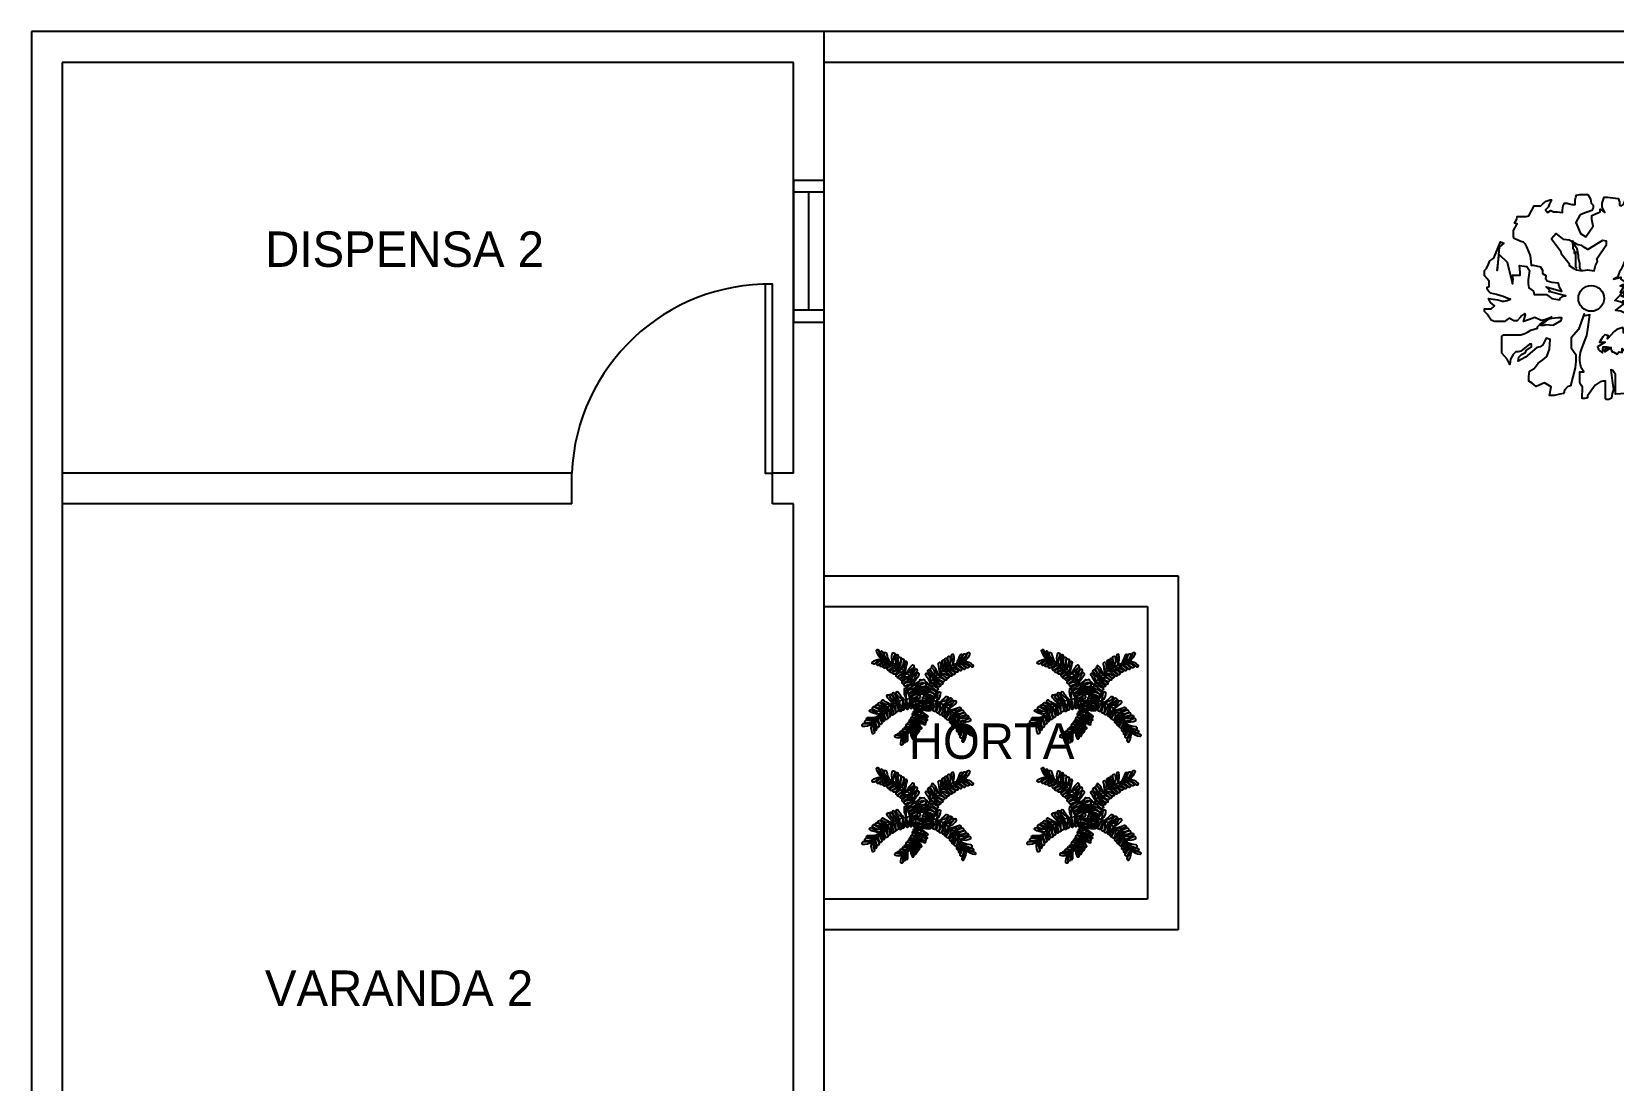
# Model space of a CAD drawing. Header units: millimetres. Extents: x 10 to 172, y 10 to 32.
# Drawn here: x 70 to 76.7, y 27.56 to 32 of the extents above; entities that cross this region are included whole.
import ezdxf

# ---------------------------------------------------------------- set-up
doc = ezdxf.new("R2010")
doc.units = ezdxf.units.MM
for name, color, linetype in [('Janelas e Portas', 6, 'Continuous'), ('Paredes', 7, 'Continuous'), ('Plantas', 109, 'Continuous'), ('Terreno', 1, 'Continuous'), ('Texto', 7, 'Continuous')]:
    doc.layers.add(name, color=color, linetype=linetype)
doc.styles.add('texto', font='')
doc.styles.get('texto').set_extended_font_data('Century Gothic')

# ---------------------------------------------------------------- blocks, each defined once
blk = doc.blocks.new('Veget_70')
at = {"color": 74}
for points in [[(0.3034, -0.2956), (0.2949, -0.2842), (0.2892, -0.2728), (0.2778, -0.27), (0.2778, -0.2757), (0.2835, -0.2956), (0.2892, -0.3013), (0.2835, -0.3098), (0.2692, -0.3155), (0.2524, -0.3093), (0.2495, -0.2922), (0.2438, -0.2808), (0.2381, -0.2723), (0.235, -0.25), (0.2037, -0.2073), (0.1951, -0.1931), (0.192, -0.1641), (0.1778, -0.1527), (0.1778, -0.1584), (0.1806, -0.1726), (0.1806, -0.1726), (0.1635, -0.1641), (0.1635, -0.1555), (0.1524, -0.1618), (0.1495, -0.1532), (0.1495, -0.1447), (0.1552, -0.139), (0.1695, -0.1276), (0.1638, -0.1077), (0.1581, -0.1077), (0.1495, -0.1077), (0.141, -0.1191), (0.1381, -0.1333), (0.1381, -0.139), (0.1296, -0.139), (0.1296, -0.1276), (0.1267, -0.1162), (0.1011, -0.1247), (0.0897, -0.1333), (0.0612, -0.1646), (0.064, -0.1504), (0.0498, -0.1475), (0.0412, -0.1561), (0.027, -0.1788), (0.0512, -0.1778), (0.0198, -0.1978), (0.0227, -0.2092), (0.0284, -0.2149), (0.0398, -0.2234), (0.0426, -0.1978), (0.054, -0.1978), (0.0597, -0.1978), (0.0768, -0.2006), (0.0498, -0.2187), (0.0498, -0.2073), (0.0555, -0.2045), (0.0726, -0.2016), (0.0801, -0.2172), (0.0886, -0.22), (0.1029, -0.2286), (0.1096, -0.2187), (0.1239, -0.2216), (0.1239, -0.2045), (0.1467, -0.2301), (0.1495, -0.2386), (0.1552, -0.2557), (0.1666, -0.2586), (0.2006, -0.2488), (0.2223, -0.2785), (0.2151, -0.307), (0.2151, -0.3184), (0.2179, -0.3383), (0.2208, -0.3468), (0.2065, -0.3468), (0.2008, -0.3383), (0.1923, -0.3098), (0.1837, -0.3098), (0.178, -0.3326), (0.1894, -0.3639), (0.1752, -0.3839), (0.1524, -0.3953), (0.141, -0.3953), (0.0954, -0.3981), (0.0954, -0.3639), (0.0954, -0.3497), (0.0954, -0.3383), (0.0954, -0.3155), (0.084, -0.2984), (0.0754, -0.2956), (0.0811, -0.3412), (0.0868, -0.3782), (0.0811, -0.3953), (0.0783, -0.4152), (0.0669, -0.4209), (0.0555, -0.4209), (0.0526, -0.418), (0.0526, -0.4066), (0.0526, -0.3924), (0.0526, -0.3782), (0.0526, -0.3525), (0.0526, -0.344), (0.0412, -0.344), (0.0298, -0.3468), (0.0099, -0.3611), (-0.0227, -0.406), (-0.0227, -0.4146), (-0.0341, -0.4174), (-0.0455, -0.4174), (-0.0443, -0.3696), (-0.05, -0.3611), (-0.0557, -0.3497), (-0.0557, -0.3355), (-0.0557, -0.3155), (-0.0557, -0.3041), (-0.0471, -0.3041), (-0.0386, -0.3041), (-0.05, -0.2871), (-0.0528, -0.2728), (-0.0557, -0.2557), (-0.0557, -0.2415), (-0.0528, -0.2216), (-0.0471, -0.2045), (-0.0257, -0.15), (-0.0228, -0.1329), (-0.0128, -0.063), (-0.0343, -0.0662), (-0.0371, -0.0577), (-0.0614, -0.1247), (-0.0931, -0.16), (-0.0931, -0.1828), (-0.0931, -0.2027), (-0.0728, -0.2301), (-0.0728, -0.2586), (-0.0756, -0.2871), (-0.0956, -0.3639), (-0.107, -0.3668), (-0.1212, -0.381), (-0.1241, -0.3953), (-0.1412, -0.3981), (-0.1639, -0.4038), (-0.1839, -0.4038), (-0.1771, -0.368), (-0.2056, -0.3509), (-0.2409, -0.3668), (-0.258, -0.3525), (-0.2722, -0.344), (-0.2722, -0.3241), (-0.2694, -0.3013), (-0.2494, -0.2899), (-0.2323, -0.2671), (-0.2124, -0.2529), (-0.1953, -0.2386), (-0.1839, -0.2073), (-0.181, -0.1675), (-0.1981, -0.1618), (-0.2124, -0.1902), (-0.2238, -0.1988), (-0.238, -0.2016), (-0.2865, -0.2415), (-0.3178, -0.2586), (-0.315, -0.2415), (-0.3036, -0.2301), (-0.2865, -0.2216), (-0.2836, -0.213), (-0.2608, -0.1988), (-0.2608, -0.1874), (-0.2694, -0.1874), (-0.3064, -0.2159), (-0.3178, -0.2187), (-0.3264, -0.2187), (-0.3378, -0.2301), (-0.3492, -0.25), (-0.352, -0.2728), (-0.3634, -0.25), (-0.3862, -0.2244), (-0.3862, -0.2045), (-0.3862, -0.1703), (-0.3862, -0.1532), (-0.3777, -0.1475), (-0.3378, -0.1475), (-0.3207, -0.1475), (-0.3064, -0.1475), (-0.2893, -0.1418), (-0.2779, -0.1361), (-0.2637, -0.1276), (-0.2352, -0.1191), (-0.2352, -0.1134), (-0.2238, -0.102), (-0.2124, -0.0934), (-0.2038, -0.082), (-0.181, -0.0735), (-0.1753, -0.0706), (-0.223, -0.1066), (-0.2088, -0.1066), (-0.2002, -0.1037), (-0.1689, -0.1066), (-0.1347, -0.0867), (-0.1318, -0.0753), (-0.1489, -0.0753), (-0.1746, -0.0781), (-0.2202, -0.0867), (-0.2466, -0.0735), (-0.2694, -0.082), (-0.295, -0.0906), (-0.2865, -0.0621), (-0.2893, -0.0564), (-0.3064, -0.0678), (-0.3093, -0.0735), (-0.3207, -0.0877), (-0.3349, -0.0877), (-0.3549, -0.0763), (-0.3748, -0.0906), (-0.3891, -0.0906), (-0.3948, -0.0906), (-0.4062, -0.0906), (-0.4176, -0.0906), (-0.4318, -0.0849), (-0.4489, -0.0593), (-0.4603, -0.0479), (-0.4603, -0.0393), (-0.4603, -0.0365), (-0.4318, -0.0365), (-0.4176, -0.0251), (-0.4347, -0.0108), (-0.4432, 0.0062), (-0.4033, 0.0005), (-0.3834, -0.0052), (-0.3777, -0.0052), (-0.3634, -0.0023), (-0.3492, 0.0034), (-0.3606, 0.0062), (-0.3805, 0.0148), (-0.409, 0.0233), (-0.4347, 0.029), (-0.4432, 0.0376), (-0.4489, 0.0461), (-0.4489, 0.0546), (-0.4404, 0.0575), (-0.4404, 0.0803), (-0.4603, 0.103), (-0.4603, 0.1258), (-0.4518, 0.1344), (-0.4432, 0.1515), (-0.4375, 0.1657), (-0.4204, 0.1771), (-0.3922, 0.2466), (-0.3779, 0.2409), (-0.3979, 0.2238), (-0.4062, 0.1258), (-0.3979, 0.1925), (-0.3637, 0.1612), (-0.3406, 0.0689), (-0.3378, 0.0888), (-0.3406, 0.1059), (-0.3292, 0.1059), (-0.3093, 0.1059), (-0.3093, 0.1173), (-0.3121, 0.1458), (-0.2808, 0.1429), (-0.2694, 0.1258), (-0.2751, 0.086), (-0.2751, 0.0689), (-0.2722, 0.0518), (-0.2523, 0.0376), (-0.2494, 0.0233), (-0.238, 0.0233), (-0.197, 0.0233), (-0.1742, 0.0062), (-0.14, 0.0005), (-0.1401, 0.0062), (-0.123, 0.0176), (-0.1144, 0.0176), (-0.1869, 0.0359), (-0.1784, 0.0359), (-0.1983, 0.0559), (-0.1344, 0.0376), (-0.1314, 0.0376), (-0.1428, 0.0575), (-0.1457, 0.0717), (-0.1742, 0.0746), (-0.1941, 0.0803), (-0.1998, 0.0888), (-0.1981, 0.103), (-0.2124, 0.1116), (-0.2124, 0.1258), (-0.2209, 0.1401), (-0.2523, 0.1458), (-0.2608, 0.1458), (-0.2637, 0.1771), (-0.2665, 0.1913), (-0.2808, 0.2255), (-0.2865, 0.2369), (-0.295, 0.2454), (-0.3064, 0.2483), (-0.3336, 0.2612), (-0.3364, 0.2698), (-0.3364, 0.284), (-0.3364, 0.2954), (-0.3207, 0.3223), (-0.3321, 0.3251), (-0.3235, 0.3422), (-0.3207, 0.3536), (-0.2836, 0.3536), (-0.2722, 0.3565), (-0.2494, 0.3992), (-0.2209, 0.3992), (-0.2124, 0.4077), (-0.1981, 0.4191), (-0.181, 0.4248), (-0.1753, 0.4248), (-0.1839, 0.4077), (-0.1896, 0.3935), (-0.201, 0.3821), (-0.1924, 0.3707), (-0.1782, 0.3793), (-0.1668, 0.3736), (-0.1525, 0.3736), (-0.1298, 0.3707), (-0.1298, 0.3821), (-0.1269, 0.3992), (-0.1212, 0.4106), (-0.1098, 0.4106), (-0.1013, 0.4077), (-0.0899, 0.4049), (-0.0756, 0.4049), (-0.0756, 0.4163), (-0.0756, 0.4248), (-0.0728, 0.4362), (-0.0699, 0.4447), (-0.0557, 0.4476), (-0.0443, 0.4476), (-0.0215, 0.4476), (-0.0101, 0.4277), (-0.0072, 0.4106), (0.0013, 0.402), (0.0013, 0.3906), (-0.0044, 0.3793), (-0.0443, 0.365), (-0.0557, 0.3593), (-0.0728, 0.328), (-0.0528, 0.2814), (-0.03, 0.2672), (0.0013, 0.3134), (-0.0044, 0.3419), (-0.0044, 0.3589), (0.0184, 0.3675), (0.0298, 0.3732), (0.0298, 0.3846), (0.0498, 0.3707), (0.0384, 0.3935), (0.0384, 0.4106), (0.0469, 0.4362), (0.0612, 0.4362), (0.1068, 0.4305), (0.1125, 0.4163), (0.1125, 0.4077), (0.1125, 0.402), (0.121, 0.3992), (0.1296, 0.4049), (0.1353, 0.4191), (0.1809, 0.4106), (0.1809, 0.3963), (0.1809, 0.365), (0.1809, 0.3536), (0.1723, 0.3479), (0.1524, 0.3166), (0.1552, 0.3109), (0.1723, 0.3109), (0.1837, 0.3365), (0.1951, 0.3508), (0.2037, 0.3622), (0.2151, 0.3707), (0.2464, 0.3707), (0.2578, 0.3565), (0.2721, 0.3451), (0.2806, 0.3308), (0.2749, 0.3109), (0.1723, 0.2739), (0.1638, 0.2682), (0.1609, 0.2597), (0.1638, 0.2454), (0.2065, 0.2369), (0.2065, 0.2226), (0.1866, 0.1742), (0.1666, 0.1742), (0.1353, 0.1657), (0.1239, 0.1401), (0.1182, 0.1287), (0.1125, 0.1201), (0.1039, 0.0974), (0.0868, 0.0888), (0.1183, 0.0967), (0.1183, 0.0882), (0.1501, 0.0657), (0.1415, 0.0628), (0.1684, 0.0207), (0.1472, 0.0486), (0.1155, 0.0597), (0.1269, 0.0654), (0.1383, 0.0683), (0.1153, 0.0319), (0.1267, 0.0319), (0.141, 0.0433), (0.1438, 0.0603), (0.1495, 0.0774), (0.1752, 0.0974), (0.1944, 0.097), (0.2087, 0.1169), (0.2201, 0.1311), (0.2179, 0.1543), (0.2265, 0.1657), (0.235, 0.1828), (0.2379, 0.1999), (0.2464, 0.2141), (0.2607, 0.2255), (0.2778, 0.2255), (0.2806, 0.2654), (0.2977, 0.2654), (0.3091, 0.2654), (0.3177, 0.2625), (0.3433, 0.2511), (0.349, 0.2483), (0.3519, 0.2397), (0.3547, 0.2255), (0.3462, 0.2226), (0.3319, 0.2226), (0.3234, 0.2226), (0.3205, 0.1856), (0.3034, 0.1856), (0.3006, 0.1771), (0.3006, 0.1572), (0.3006, 0.1515), (0.3091, 0.1458), (0.3148, 0.1458), (0.3205, 0.1458), (0.3291, 0.1543), (0.3462, 0.1657), (0.3519, 0.1742), (0.3576, 0.1913), (0.3633, 0.197), (0.3775, 0.197), (0.3918, 0.1856), (0.3946, 0.1714), (0.4032, 0.1572), (0.4117, 0.1315), (0.4117, 0.1173), (0.4117, 0.0974), (0.4117, 0.0831), (0.4089, 0.0717), (0.406, 0.066), (0.3861, 0.0717), (0.3861, 0.0803), (0.3618, 0.082), (0.3618, 0.0564), (0.3589, 0.045), (0.3889, 0.0489), (0.4003, 0.0489), (0.4146, 0.0433), (0.4174, 0.0319), (0.4174, 0.0148), (0.4174, 0.0005), (0.4146, -0.0108), (0.4117, -0.0279), (0.4089, -0.045), (0.3975, -0.0593), (0.3861, -0.0336), (0.3747, -0.0222), (0.3718, -0.0308), (0.369, -0.0507), (0.3661, -0.0564), (0.3661, -0.0735), (0.3718, -0.082), (0.3804, -0.0849), (0.3861, -0.0849), (0.3975, -0.0934), (0.3975, -0.1077), (0.3946, -0.1191), (0.3861, -0.1447), (0.3861, -0.1532), (0.3804, -0.176), (0.3376, -0.1817), (0.3376, -0.1589), (0.3081, -0.217), (0.3081, -0.2085), (0.3053, -0.1743), (0.3053, -0.1658), (0.2891, -0.1942), (0.2805, -0.1913), (0.2929, -0.1076), (0.2844, -0.1076), (0.273, -0.1019), (0.2701, -0.0934), (0.2521, -0.0052), (0.2493, 0.0034), (0.2379, 0.0148), (0.2236, 0.0005), (0.2151, -0.0023), (0.198, -0.0052), (0.1609, -0.0108), (0.1495, -0.0137), (0.141, -0.0165), (0.1324, -0.0165), (0.1153, -0.008), (0.0925, -0.0023), (0.1354, 0.0426), (0.1297, 0.0341), (0.1326, 0.017), (0.1183, 0.0199), (0.177, -0.0078), (0.1713, 0.0036), (0.157, 0.0122), (0.1399, 0.0122), (0.1399, 0.0122), (0.1399, -0.0049), (0.1428, -0.022), (0.1684, -0.0306), (0.1741, -0.0362), (0.1269, -0.0029), (0.1411, -0.0029), (0.1468, -0.0029), (0.0954, -0.0422), (0.1182, -0.045), (0.1353, -0.0536), (0.1495, -0.0593), (0.1638, -0.0621), (0.1723, -0.0678), (0.178, -0.0735), (0.2008, -0.0792), (0.2151, -0.0963), (0.2179, -0.1048), (0.2179, -0.1191), (0.2179, -0.1276), (0.2179, -0.1418), (0.2208, -0.1504), (0.2293, -0.1646), (0.2379, -0.1788), (0.2407, -0.1902), (0.2493, -0.2016), (0.2521, -0.2102), (0.255, -0.2159), (0.2607, -0.2244), (0.2721, -0.2329)], [(0.0579, 0.2351), (0.0579, 0.2494), (0.0408, 0.2522), (-0.0215, 0.2141), (-0.0357, 0.2226), (-0.0471, 0.2312), (-0.0642, 0.234), (-0.0842, 0.2454), (-0.1013, 0.254), (-0.1241, 0.2568), (-0.1558, 0.2822), (-0.1757, 0.2594), (-0.1383, 0.2084), (-0.1355, 0.197), (-0.1013, 0.1543), (-0.1013, 0.1458), (-0.0813, 0.1344), (-0.0699, 0.1287), (-0.0528, 0.1258), (-0.0414, 0.1258), (-0.0215, 0.1287), (0.0055, 0.1239), (0.0112, 0.1467), (0.0198, 0.1638), (0.0169, 0.1752)]]:
    blk.add_lwpolyline(points, close=True, dxfattribs=at)
at = {"color": 47}
for points in [[(-0.05, 0.1258), (-0.0557, 0.1372), (-0.0557, 0.1543), (-0.0585, 0.1657), (-0.0614, 0.1771), (-0.0614, 0.1885), (-0.0642, 0.2027), (-0.0671, 0.2169), (-0.0756, 0.2283), (-0.0785, 0.2369), (-0.087, 0.254)], [(-0.0671, 0.1344), (-0.0728, 0.1401), (-0.0728, 0.1486), (-0.0728, 0.1628), (-0.0728, 0.1714), (-0.0728, 0.1885), (-0.0728, 0.2027), (-0.0785, 0.197), (-0.0785, 0.2084), (-0.0842, 0.2169), (-0.0842, 0.2312), (-0.087, 0.2454)]]:
    blk.add_lwpolyline(points, dxfattribs=at)
blk.add_circle((-0.0075, 0.0071), 0.0546, dxfattribs=at)
blk = doc.blocks.new('Veg_T_41')
for points in [[(-0.151, 0.121, 0.061922), (-0.242, 0.193, -0.016022), (-0.27, 0.21, 0.043687), (-0.364, 0.245, 0.044205), (-0.424, 0.207, -0.765812), (-0.447, 0.216, -0.192696), (-0.364, 0.245, -0.044205), (-0.388, 0.311, 0.765812), (-0.412, 0.318, 0.192696), (-0.364, 0.245)], [(-0.331, 0.235, 0.188525), (-0.412, 0.205, 0.765812), (-0.389, 0.197, -0.04372), (-0.33, 0.234, -0.065041), (-0.354, 0.298, 0.765812), (-0.377, 0.305, 0.173473), (-0.337, 0.237)], [(-0.301, 0.223, 0.000472), (-0.301, 0.223, -0.192696), (-0.348, 0.296, -0.765812), (-0.325, 0.289, 0.043471), (-0.302, 0.224, -0.001799), (-0.301, 0.224, 0.044205), (-0.36, 0.186, -0.765812), (-0.383, 0.194, -0.18858), (-0.303, 0.224)], [(-0.27, 0.21, 0.000042), (-0.27, 0.21, -0.190949), (-0.273, 0.297, -0.765812), (-0.257, 0.279, 0.042658), (-0.27, 0.21, -0.000234), (-0.27, 0.21, 0.044205), (-0.33, 0.172, -0.765812), (-0.352, 0.181, -0.192289), (-0.27, 0.21)], [(0.112, 0.113, -0.061922), (0.207, 0.18, 0.016022), (0.235, 0.195, -0.043687), (0.332, 0.224, -0.044205), (0.389, 0.183, 0.765812), (0.412, 0.19, 0.192696), (0.332, 0.224, 0.044205), (0.36, 0.289, -0.765812), (0.383, 0.295, -0.192696), (0.332, 0.224)], [(0.236, 0.195, -0.000042), (0.236, 0.195, 0.190949), (0.244, 0.282, 0.765812), (0.226, 0.265, -0.042658), (0.236, 0.195, 0.000234), (0.235, 0.195, -0.044205), (0.293, 0.153, 0.765812), (0.316, 0.161, 0.192289), (0.236, 0.195)], [(0.268, 0.206, -0.000472), (0.267, 0.206, 0.192696), (0.319, 0.276, 0.765812), (0.295, 0.271, -0.043471), (0.268, 0.207, 0.001799), (0.267, 0.207, -0.044205), (0.324, 0.165, 0.765812), (0.347, 0.173, 0.18858), (0.269, 0.207)], [(0.298, 0.216, -0.188525), (0.376, 0.182, -0.765812), (0.353, 0.175, 0.04372), (0.297, 0.216, 0.065041), (0.325, 0.278, -0.765812), (0.348, 0.283, -0.173473), (0.304, 0.218)], [(-0.216, 0.173, 0.000042), (-0.216, 0.173, -0.190949), (-0.219, 0.26, -0.765812), (-0.202, 0.243, 0.042658), (-0.216, 0.173, -0.000234), (-0.216, 0.173, 0.044205), (-0.275, 0.135, -0.765812), (-0.298, 0.144, -0.192289), (-0.216, 0.173)], [(-0.192, 0.158, 0.000042), (-0.192, 0.158, -0.190949), (-0.195, 0.245, -0.765812), (-0.178, 0.228, 0.042658), (-0.192, 0.158, -0.000234), (-0.192, 0.158, 0.044205), (-0.251, 0.12, -0.765812), (-0.274, 0.129, -0.192289), (-0.192, 0.158)], [(-0.109, 0.163, 0.156323), (-0.124, 0.093, 0.044205), (-0.189, 0.066, -0.765812), (-0.21, 0.079, -0.192696), (-0.124, 0.093, -0.044205), (-0.089, 0.155, 0.589205), (-0.093, 0.176)], [(0.072, 0.158, -0.156323), (0.082, 0.087, -0.044205), (0.146, 0.056, 0.765812), (0.168, 0.068, 0.192696), (0.082, 0.087, 0.044205), (0.052, 0.15, -0.589205), (0.057, 0.172)], [(0.154, 0.148, -0.000042), (0.154, 0.148, 0.190949), (0.163, 0.235, 0.765812), (0.145, 0.218, -0.042658), (0.154, 0.148, 0.000234), (0.154, 0.148, -0.044205), (0.212, 0.107, 0.765812), (0.235, 0.114, 0.192289), (0.154, 0.148)], [(0.179, 0.161, -0.000042), (0.179, 0.161, 0.190949), (0.187, 0.248, 0.765812), (0.17, 0.231, -0.042658), (0.179, 0.161, 0.000234), (0.179, 0.161, -0.044205), (0.236, 0.12, 0.765812), (0.259, 0.127, 0.192289), (0.179, 0.161)], [(-0.08, 0.029, 0.188559), (-0.161, 0, 0.765812), (-0.138, -0.009, -0.043212), (-0.08, 0.028, -0.037683), (-0.022, 0.045, -0.037683)], [(-0.148, 0.121, 0.000017), (-0.149, 0.121, -0.000029), (-0.149, 0.121, -0.000029)], [(-0.064, -0.001, -0.040373), (-0.002, 0.016, 0.765812), (0.007, 0.039, 0.205335), (-0.065, 0, 0.190001), (-0.146, -0.029, 0.765812), (-0.123, -0.038, -0.047103), (-0.064, -0.001)], [(-0.05, -0.033, -0.173659), (0.014, 0.015, -0.765812), (0.009, -0.009, 0.048567), (-0.048, -0.037, 0.042968), (-0.112, -0.063, -0.765812), (-0.132, -0.05, -0.187469), (-0.048, -0.036)], [(-0.069, -0.013, 0.011642), (-0.072, 0.006, 0.702056), (-0.082, 0.006, 0.016311), (-0.083, -0.001)], [(0, 0.057, 0.298268), (-0.005, 0.07, 0.189039), (-0.08, 0.029)], [(-0.052, 0.014, 0.017858), (-0.059, 0.017, 0.765812), (-0.056, -0.007, -0.048567), (-0.001, -0.038, -0.042968), (0.061, -0.068, 0.765812), (0.083, -0.056, 0.187469), (0, -0.037)], [(-0.044, 0.017, -0.765812), (-0.051, 0.041, -0.07327), (-0.022, 0.032, -0.07327)], [(-0.043, 0.058, -0.298268), (-0.038, 0.071, -0.036236), (-0.021, 0.066)], [(-0.023, -0.004, 0.041855), (-0.039, 0.007)], [(-0.007, 0.006, 0.010542), (-0.023, 0.012)], [(0.035, 0.026, -0.188559), (0.114, -0.008, -0.765812), (0.091, -0.016, 0.043212), (0.035, 0.025, 0.037683), (-0.022, 0.045, 0.037683)], [(0, 0.057, -0.100461), (0.035, 0.026)], [(0.001, 0.016, -0.060488), (0.018, -0.002, -0.190001), (0.097, -0.036, -0.765812), (0.074, -0.044, 0.047103), (0.017, -0.003)], [(0.109, 0.113, -0.000017), (0.109, 0.113, 0.000029), (0.109, 0.113, 0.000029)], [(-0.266, -0.134, 0.061922), (-0.362, -0.2, -0.016022), (-0.385, -0.221, 0.043687), (-0.447, -0.301, 0.044205), (-0.428, -0.369, -0.765812), (-0.443, -0.388, -0.192696), (-0.447, -0.301, -0.044205), (-0.518, -0.304, 0.765812), (-0.531, -0.324, 0.192696), (-0.447, -0.301)], [(-0.313, -0.162, 0.000042), (-0.313, -0.162, -0.190949), (-0.398, -0.139, -0.765812), (-0.376, -0.128, 0.042658), (-0.313, -0.162, -0.000234), (-0.313, -0.162, 0.044205), (-0.295, -0.23, -0.765812), (-0.31, -0.249, -0.192289), (-0.313, -0.162)], [(-0.293, -0.081, 0.156323), (-0.231, -0.116, 0.044205), (-0.225, -0.186, -0.765812), (-0.243, -0.202, -0.192696), (-0.231, -0.116, -0.044205), (-0.28, -0.065, 0.589205), (-0.302, -0.062)], [(-0.265, -0.131, 0.000017), (-0.265, -0.131, -0.000029), (-0.265, -0.131, -0.000029)], [(-0.157, -0.093, 0.188559), (-0.153, -0.179, 0.765812), (-0.138, -0.159, -0.043212), (-0.156, -0.093, -0.043212), (-0.154, -0.024, 0.765812), (-0.174, -0.009, 0.189039), (-0.157, -0.093)], [(-0.121, -0.013, 0.500487), (-0.141, -0.007, 0.048517), (-0.143, -0.027)], [(-0.142, -0.039, 0.125634), (-0.125, -0.087, 0.190001), (-0.121, -0.173, 0.765812), (-0.106, -0.154, -0.047103), (-0.124, -0.086)], [(-0.041, -0.056, 0.225817), (-0.126, -0.086, 0.702056), (-0.121, -0.095, 0.051415), (-0.041, -0.057, 0.053322), (0.039, -0.023, 0.702056), (0.037, -0.014, 0.218681), (-0.042, -0.054)], [(-0.124, -0.045, -0.004546), (-0.123, -0.038)], [(-0.124, -0.086, -0.013017), (-0.124, -0.066, -0.013017)], [(-0.116, -0.01, -0.005149), (-0.116, -0.008, -0.32427), (-0.101, -0.005, -0.32427)], [(-0.111, -0.04, -0.020564), (-0.114, -0.031)], [(-0.1, -0.067, -0.018822), (-0.104, -0.059)], [(-0.077, -0.157, -0.573062), (-0.097, -0.166, -0.187469), (-0.086, -0.082)], [(-0.094, -0.018, -0.022115), (-0.094, -0.019, 0.01262), (-0.093, -0.035, 0.01262)], [(-0.091, -0.053, 0.007086), (-0.089, -0.062, 0.007086)], [(-0.009, -0.057, -0.225817), (0.075, -0.092, -0.702056), (0.069, -0.1, -0.051415), (-0.009, -0.058, -0.053322), (-0.087, -0.019, -0.702056), (-0.084, -0.01, -0.218681), (-0.008, -0.055)], [(-0.089, -0.082, -0.000269), (-0.089, -0.082, -0.000269)], [(-0.013, -0.108, -0.225817), (-0.085, -0.105, -0.702056), (-0.083, -0.098, -0.051415), (-0.013, -0.107, -0.053322), (0.057, -0.113, -0.702056), (0.057, -0.121, -0.218681), (-0.013, -0.109)], [(-0.085, -0.01, 0.004265), (-0.085, -0.012, 0.004265)], [(-0.085, -0.021, 0.031724), (-0.084, -0.034)], [(-0.085, -0.08, 0.001303), (-0.085, -0.082, 0.036553), (-0.08, -0.14, 0.036553)], [(-0.014, -0.127, 0.173659), (0.046, -0.148, 0.765812), (0.037, -0.131, -0.048567), (-0.013, -0.124, -0.042968), (-0.068, -0.119, 0.765812), (-0.081, -0.134, 0.187469), (-0.013, -0.124)], [(-0.081, -0.049, 0.02425), (-0.078, -0.058, 0.02425)], [(-0.072, -0.111, 0.018773), (-0.073, -0.118)], [(-0.071, -0.073, 0.020936), (-0.066, -0.081)], [(-0.065, -0.081, 0.043578), (-0.07, -0.098, 0.043578)], [(-0.064, -0.056, 0.014767), (-0.066, -0.032)], [(-0.059, -0.099, 0.010858), (-0.063, -0.081, 0.006757), (-0.064, -0.07, 0.006757)], [(-0.055, -0.121, 0.004225), (-0.057, -0.114, 0.004225)], [(0, -0.164, -0.030255), (-0.008, -0.175, -0.702056), (-0.016, -0.171, -0.022636), (-0.006, -0.133)], [(-0.005, -0.025, 0.019782), (-0.011, -0.017)], [(-0.004, -0.126, -0.006116), (0, -0.116)], [(0.003, -0.107, -0.012795), (0.012, -0.086, -0.024583), (0.021, -0.047)], [(0.013, -0.087, -0.049601), (0.015, -0.107, -0.049601)], [(0.037, -0.055, -0.093632), (0.014, -0.087)], [(0.015, -0.121, -0.018518), (0.014, -0.129, -0.018518)], [(0.025, -0.123, -0.004521), (0.023, -0.13, -0.004521)], [(0.024, -0.036, -0.015511), (0.033, -0.012, -0.015511)], [(0.046, -0.059, -0.026367), (0.033, -0.091, -0.01093), (0.029, -0.108, -0.01093)], [(0.038, -0.11, 0.039296), (0.034, -0.092)], [(0.036, -0.004, -0.000745), (0.036, -0.003, -0.702056), (0.046, -0.005, -0.004563), (0.046, -0.007)], [(0.086, -0.026, -0.365997), (0.102, -0.028, -0.205335), (0.071, -0.104, -0.190001), (0.051, -0.187, -0.634842), (0.038, -0.169, -0.634842)], [(0.037, -0.093, 0.072908), (0.06, -0.067, 0.072908)], [(0.039, -0.131, 0.015413), (0.039, -0.123)], [(0.046, -0.021, -0.042438), (0.043, -0.039)], [(0.046, -0.155, 0.038726), (0.07, -0.103)], [(0.054, -0.028, 0.073648), (0.054, -0.031, -0.007889), (0.051, -0.041)], [(0.102, -0.116, -0.188559), (0.082, -0.199, -0.765812), (0.071, -0.178, 0.043212), (0.101, -0.116, 0.043212), (0.112, -0.047, -0.765812), (0.133, -0.036, -0.189039), (0.102, -0.116)], [(0.07, -0.049, 0.015214), (0.072, -0.042, 0.015214)], [(0.07, -0.103, 0.021012), (0.077, -0.07, 0.021012)], [(0.079, -0.054, 0.003575), (0.079, -0.048, 0.003575)], [(0.238, -0.129, -0.156323), (0.17, -0.152, -0.044205), (0.151, -0.22, 0.765812), (0.166, -0.239, 0.192696), (0.17, -0.152, 0.044205), (0.227, -0.111, -0.589205), (0.249, -0.112)], [(-0.408, -0.247, 0.000472), (-0.407, -0.247, -0.192696), (-0.491, -0.27, -0.765812), (-0.478, -0.25, 0.043471), (-0.408, -0.247, -0.001799), (-0.408, -0.246, 0.044205), (-0.389, -0.315, -0.765812), (-0.404, -0.334, -0.18858), (-0.409, -0.248)], [(-0.386, -0.221, 0.000042), (-0.386, -0.221, -0.190949), (-0.47, -0.198, -0.765812), (-0.448, -0.188, 0.042658), (-0.386, -0.221, -0.000234), (-0.386, -0.221, 0.044205), (-0.367, -0.289, -0.765812), (-0.382, -0.308, -0.192289), (-0.386, -0.221)], [(-0.335, -0.18, 0.000042), (-0.335, -0.18, -0.190949), (-0.419, -0.157, -0.765812), (-0.397, -0.147, 0.042658), (-0.335, -0.18, -0.000234), (-0.335, -0.18, 0.044205), (-0.316, -0.248, -0.765812), (-0.331, -0.267, -0.192289), (-0.335, -0.18)], [(-0.011, -0.291, -0.156323), (-0.039, -0.241, -0.044205), (-0.095, -0.237, 0.765812), (-0.108, -0.251, 0.192696), (-0.039, -0.241, 0.044205), (0.002, -0.279, -0.589205), (0.004, -0.297)], [(-0.022, -0.182, -0.188559), (-0.09, -0.179, -0.765812), (-0.075, -0.167, 0.043212), (-0.022, -0.181, 0.043212), (0.034, -0.179, -0.765812), (0.046, -0.194, -0.189039), (-0.022, -0.182)], [(-0.017, -0.155, 0.040373), (0.035, -0.153, -0.765812), (0.047, -0.168, -0.205335), (-0.017, -0.156, -0.190001), (-0.086, -0.153, -0.765812), (-0.071, -0.141, 0.047103), (-0.017, -0.155)], [(-0.072, -0.136, 0.012251), (-0.071, -0.141)], [(-0.066, -0.16, 0.030262), (-0.061, -0.171, 0.702056), (-0.051, -0.169, 0.004291), (-0.051, -0.161)], [(-0.052, -0.147, 0.006232), (-0.053, -0.136, 0.006232)], [(0.01, -0.141, -0.035302), (0.005, -0.155, -0.035302)], [(0.019, -0.144, -0.006904), (0.015, -0.155, -0.006904)], [(0.037, -0.152, 0.009389), (0.038, -0.148)], [(0.04, -0.166, 0.000558), (0.041, -0.165)], [(0.201, -0.173, -0.000017), (0.201, -0.173, 0.000029), (0.201, -0.173, 0.000029)], [(0.201, -0.176, -0.061922), (0.283, -0.258, 0.016022), (0.303, -0.284, -0.043687), (0.348, -0.374, -0.044205), (0.317, -0.437, 0.765812), (0.329, -0.459, 0.192696), (0.348, -0.374, 0.044205), (0.417, -0.39, -0.765812), (0.427, -0.412, -0.192696), (0.348, -0.374)], [(0.243, -0.212, -0.000042), (0.243, -0.212, 0.190949), (0.33, -0.205, 0.765812), (0.31, -0.191, -0.042658), (0.243, -0.212, 0.000234), (0.243, -0.212, -0.044205), (0.212, -0.276, 0.765812), (0.223, -0.297, 0.192289), (0.243, -0.212)], [(0.26, -0.234, -0.000042), (0.26, -0.234, 0.190949), (0.347, -0.227, 0.765812), (0.328, -0.213, -0.042658), (0.26, -0.234, 0.000234), (0.26, -0.234, -0.044205), (0.229, -0.298, 0.765812), (0.241, -0.319, 0.192289), (0.26, -0.234)], [(0.303, -0.284, -0.000042), (0.303, -0.284, 0.190949), (0.39, -0.277, 0.765812), (0.37, -0.263, -0.042658), (0.303, -0.284, 0.000234), (0.303, -0.284, -0.044205), (0.272, -0.347, 0.765812), (0.283, -0.369, 0.192289), (0.303, -0.284)], [(-0.427, -0.272, 0.188525), (-0.423, -0.358, 0.765812), (-0.408, -0.339, -0.04372), (-0.427, -0.271, -0.065041), (-0.495, -0.276, 0.765812), (-0.508, -0.296, 0.173473), (-0.431, -0.277)], [(-0.053, -0.269, -0.061922), (-0.105, -0.346, 0.016022), (-0.122, -0.366, -0.043687), (-0.185, -0.416, -0.044205), (-0.24, -0.401, 0.765812), (-0.255, -0.414, 0.192696), (-0.185, -0.416, 0.044205), (-0.187, -0.472, -0.765812), (-0.203, -0.483, -0.192696), (-0.185, -0.416)], [(-0.162, -0.4, -0.188525), (-0.231, -0.397, -0.765812), (-0.216, -0.385, 0.04372), (-0.162, -0.399, 0.065041), (-0.165, -0.453, -0.765812), (-0.181, -0.464, -0.173473), (-0.167, -0.403)], [(-0.143, -0.384, -0.000472), (-0.143, -0.383, 0.192696), (-0.16, -0.451, 0.765812), (-0.144, -0.44, -0.043471), (-0.143, -0.384, 0.001799), (-0.142, -0.384, -0.044205), (-0.197, -0.37, 0.765812), (-0.212, -0.382, 0.18858), (-0.143, -0.384)], [(-0.122, -0.366, -0.000042), (-0.122, -0.366, 0.190949), (-0.103, -0.433, 0.765812), (-0.095, -0.415, -0.042658), (-0.122, -0.366, 0.000234), (-0.122, -0.366, -0.044205), (-0.177, -0.351, 0.765812), (-0.192, -0.364, 0.192289), (-0.122, -0.366)], [(-0.09, -0.325, -0.000042), (-0.09, -0.325, 0.190949), (-0.071, -0.392, 0.765812), (-0.062, -0.374, -0.042658), (-0.09, -0.325, 0.000234), (-0.09, -0.325, -0.044205), (-0.144, -0.31, 0.765812), (-0.159, -0.323, 0.192289), (-0.09, -0.325)], [(-0.075, -0.307, -0.000042), (-0.075, -0.307, 0.190949), (-0.056, -0.375, 0.765812), (-0.048, -0.357, -0.042658), (-0.075, -0.307, 0.000234), (-0.075, -0.307, -0.044205), (-0.13, -0.293, 0.765812), (-0.145, -0.305, 0.192289), (-0.075, -0.307)], [(-0.051, -0.268, -0.000017), (-0.051, -0.268, 0.000029), (-0.051, -0.268, 0.000029)], [(0.32, -0.314, -0.000472), (0.319, -0.313, 0.192696), (0.397, -0.352, 0.765812), (0.388, -0.33, -0.043471), (0.32, -0.314, 0.001799), (0.32, -0.313, -0.044205), (0.289, -0.376, 0.765812), (0.3, -0.398, 0.18858), (0.32, -0.315)], [(0.334, -0.342, -0.188525), (0.315, -0.425, -0.765812), (0.303, -0.404, 0.04372), (0.334, -0.341, 0.065041), (0.4, -0.358, -0.765812), (0.409, -0.38, -0.173473), (0.337, -0.348)]]:
    blk.add_lwpolyline(points, format="xyb")
for points in [[(-0.239, 0.193, 0.192696), (-0.321, 0.164, 0.765812), (-0.299, 0.155, -0.044205), (-0.239, 0.193, -0.044205), (-0.226, 0.262, 0.765812), (-0.242, 0.28, 0.192696)], [(0.204, 0.18, -0.192696), (0.284, 0.146, -0.765812), (0.261, 0.138, 0.044205), (0.204, 0.18, 0.044205), (0.195, 0.25, -0.765812), (0.212, 0.267, -0.192696)], [(-0.164, 0.137, 0.192696), (-0.246, 0.108, 0.765812), (-0.223, 0.099, -0.044205), (-0.164, 0.137, -0.044205), (-0.15, 0.206, 0.765812), (-0.167, 0.224, 0.192696)], [(-0.231, 0.092, -0.192142), (-0.148, 0.121, -0.192322), (-0.103, 0.195, -0.765812), (-0.099, 0.171, 0.044073), (-0.148, 0.121, -0.00031), (-0.148, 0.121, 0.044205), (-0.208, 0.083, -0.765812)], [(-0.114, 0.08, 0.192696), (-0.196, 0.051, 0.765812), (-0.174, 0.042, -0.044205), (-0.114, 0.08, -0.044205), (-0.069, 0.135, 0.765812), (-0.075, 0.158, 0.192696)], [(0.072, 0.075, -0.192696), (0.153, 0.041, -0.765812), (0.129, 0.033, 0.044205), (0.072, 0.075, 0.044205), (0.031, 0.132, -0.765812), (0.038, 0.155, -0.192696)], [(0.189, 0.08, 0.192142), (0.109, 0.114, 0.192322), (0.068, 0.19, 0.765812), (0.063, 0.167, -0.044073), (0.109, 0.114, 0.00031), (0.109, 0.114, -0.044205), (0.166, 0.072, 0.765812)], [(0.125, 0.128, -0.192696), (0.206, 0.095, -0.765812), (0.182, 0.087, 0.044205), (0.125, 0.128, 0.044205), (0.116, 0.199, -0.765812), (0.133, 0.215, -0.192696)], [(-0.156, 0.02, -0.044205), (-0.091, 0.047, -0.044205), (-0.051, 0.105, 0.765812), (-0.06, 0.128, 0.192696), (-0.091, 0.047, 0.192696), (-0.177, 0.033, 0.765812)], [(0.111, 0.012, 0.044205), (0.047, 0.043, 0.044205), (0.011, 0.104, -0.765812), (0.021, 0.126, -0.192696), (0.047, 0.043, -0.192696), (0.132, 0.024, -0.765812)], [(-0.285, -0.141, 0.192696), (-0.281, -0.228, 0.765812), (-0.266, -0.209, -0.044205), (-0.285, -0.141, -0.044205), (-0.347, -0.108, 0.765812), (-0.369, -0.118, 0.192696)], [(-0.262, -0.218, -0.192142), (-0.265, -0.131, -0.192322), (-0.323, -0.066, -0.765812), (-0.299, -0.069, 0.044073), (-0.265, -0.131, -0.00031), (-0.265, -0.131, 0.044205), (-0.247, -0.199, -0.765812)], [(-0.216, -0.11, 0.192696), (-0.212, -0.198, 0.765812), (-0.197, -0.178, -0.044205), (-0.216, -0.11, -0.044205), (-0.255, -0.051, 0.765812), (-0.279, -0.05, 0.192696)], [(-0.171, -0.168, -0.044205), (-0.177, -0.098, -0.044205), (-0.222, -0.043, 0.765812), (-0.246, -0.044, 0.192696), (-0.177, -0.098, 0.192696), (-0.19, -0.185, 0.765812)], [(0.102, -0.193, 0.044205), (0.121, -0.125, 0.044205), (0.174, -0.079, -0.765812), (0.198, -0.084, -0.192696), (0.121, -0.125, -0.192696), (0.117, -0.212, -0.765812)], [(0.156, -0.144, -0.192696), (0.137, -0.229, -0.765812), (0.125, -0.207, 0.044205), (0.156, -0.144, 0.044205), (0.206, -0.093, -0.765812), (0.23, -0.096, -0.192696)], [(0.181, -0.258, 0.192142), (0.201, -0.173, 0.192322), (0.27, -0.12, 0.765812), (0.245, -0.118, -0.044073), (0.201, -0.173, 0.00031), (0.201, -0.173, -0.044205), (0.17, -0.237, 0.765812)], [(-0.361, -0.197, 0.192696), (-0.357, -0.284, 0.765812), (-0.342, -0.265, -0.044205), (-0.361, -0.197, -0.044205), (-0.423, -0.163, 0.765812), (-0.445, -0.174, 0.192696)], [(-0.121, -0.266, 0.192142), (-0.051, -0.269, 0.192322), (0.002, -0.314, 0.765812), (-0.001, -0.295, -0.044073), (-0.051, -0.269, 0.00031), (-0.051, -0.268, -0.044205), (-0.106, -0.254, 0.765812)], [(-0.035, -0.229, -0.192696), (-0.105, -0.227, -0.765812), (-0.09, -0.215, 0.044205), (-0.035, -0.229, 0.044205), (0.013, -0.26, -0.765812), (0.014, -0.279, -0.192696)], [(-0.082, -0.194, 0.044205), (-0.026, -0.198, 0.044205), (0.019, -0.233, -0.765812), (0.018, -0.252, -0.192696), (-0.026, -0.198, -0.192696), (-0.095, -0.209, -0.765812)], [(0.219, -0.187, -0.192696), (0.199, -0.272, -0.765812), (0.188, -0.25, 0.044205), (0.219, -0.187, 0.044205), (0.286, -0.166, -0.765812), (0.306, -0.18, -0.192696)], [(0.283, -0.255, -0.192696), (0.263, -0.34, -0.765812), (0.252, -0.319, 0.044205), (0.283, -0.255, 0.044205), (0.35, -0.234, -0.765812), (0.37, -0.249, -0.192696)], [(-0.103, -0.345, -0.192696), (-0.172, -0.343, -0.765812), (-0.157, -0.331, 0.044205), (-0.103, -0.345, 0.044205), (-0.076, -0.395, -0.765812), (-0.084, -0.413, -0.192696)], [(-0.059, -0.284, -0.192696), (-0.129, -0.282, -0.765812), (-0.114, -0.27, 0.044205), (-0.059, -0.284, 0.044205), (-0.032, -0.334, -0.765812), (-0.04, -0.352, -0.192696)]]:
    blk.add_lwpolyline(points, format="xyb", close=True)
for points in [[(-0.148, 0.121), (-0.124, 0.093), (-0.091, 0.047), (-0.068, 0), (-0.036, -0.084)], [(0.109, 0.114), (0.082, 0.087), (0.047, 0.043), (0.021, -0.002), (-0.016, -0.085)], [(-0.265, -0.131), (-0.231, -0.116), (-0.177, -0.098), (-0.126, -0.09), (-0.036, -0.084)], [(-0.051, -0.268), (-0.039, -0.241), (-0.026, -0.198), (-0.02, -0.157), (-0.016, -0.085)], [(0.201, -0.173), (0.17, -0.152), (0.121, -0.125), (0.072, -0.107), (-0.016, -0.085)]]:
    blk.add_lwpolyline(points)
for centre, radius, start, end in [((-0.02, -0.108), 0.193, 110.8703, 125.3024), ((-0.02, -0.108), 0.193, 49.0935, 63.9419), ((-0.02, -0.097), 0.0913, 175.0184, 208.512), ((-0.02, -0.097), 0.0913, 155.0702, 163.6534), ((-0.02, -0.097), 0.0913, 128.6701, 136.7262), ((-0.02, -0.097), 0.0913, 91.1914, 117.3929), ((-0.02, -0.097), 0.0913, 37.0705, 72.6455), ((-0.02, -0.097), 0.0913, 318.1952, 16.0426), ((-0.02, -0.097), 0.0913, 227.985, 228.3873), ((-0.02, -0.097), 0.0913, 257.8017, 275.9573), ((-0.02, -0.097), 0.0913, 293.5751, 307.2099), ((-0.02, -0.108), 0.193, 334.2258, 350.5736), ((-0.02, -0.108), 0.193, 250.2048, 258.2156), ((-0.02, -0.108), 0.193, 260.3726, 269.1749)]:
    blk.add_arc(centre, radius, start, end)

msp = doc.modelspace()

# ---------------------------------------------------------------- linework, layer by layer
at = {"layer": 'Janelas e Portas'}
for p, q in [((73.36, 31.37), (73.23, 31.37)), ((73.23, 31.37), (73.23, 30.77)), ((73.36, 31.32), (73.23, 31.32)), ((73.295, 30.82), (73.295, 31.32)), ((73.36, 30.77), (73.36, 31.37)), ((73.36, 30.82), (73.23, 30.82)), ((73.23, 30.77), (73.36, 30.77))]:
    msp.add_line(p, q, dxfattribs=at)
msp.add_lwpolyline([(73.14, 30.13), (73.14, 30.93), (73.11, 30.93), (73.11, 30.13)], close=True, dxfattribs=at)
msp.add_arc((73.125, 30.0944), 0.8358, 88.97161, 177.55698, dxfattribs=at)
at = {"layer": 'Paredes'}
for p, q in [((73.36, 32), (70, 32)), ((70, 32), (70, 25.89)), ((73.36, 25.89), (73.36, 32)), ((73.23, 31.87), (70.13, 31.87)), ((70.13, 31.87), (70.13, 25.89)), ((73.23, 30.13), (73.23, 31.87)), ((72.29, 30.13), (70.13, 30.13)), ((72.29, 30), (72.29, 30.13)), ((73.23, 30.13), (73.14, 30.13)), ((73.14, 30), (73.14, 30.13)), ((72.29, 30), (70.13, 30)), ((73.23, 30), (73.14, 30)), ((73.23, 25.89), (73.23, 30)), ((73.36, 29.695), (74.86, 29.695)), ((74.86, 29.695), (74.86, 28.195)), ((73.36, 29.565), (74.73, 29.565)), ((74.73, 29.565), (74.73, 28.325)), ((74.73, 28.325), (73.36, 28.325)), ((74.86, 28.195), (73.36, 28.195))]:
    msp.add_line(p, q, dxfattribs=at)
at = {"layer": 'Terreno'}
for p, q in [((82.5, 32), (70, 32)), ((70, 32), (70, 10)), ((73.23, 31.87), (70.13, 31.87)), ((70.13, 31.87), (70.13, 25.89)), ((82.37, 31.87), (73.36, 31.87))]:
    msp.add_line(p, q, dxfattribs=at)

# ---------------------------------------------------------------- block references
at = {"layer": 'Plantas'}
msp.add_blockref('Veget_70', (76.6186, 30.8629), dxfattribs=at)
at = {"layer": 'Plantas', "xscale": 0.5, "yscale": 0.5, "zscale": 0.5}
for p in [(73.7861, 29.2199), (74.4861, 29.2199)]:
    msp.add_blockref('Veg_T_41', p, dxfattribs=at)
at = {"layer": 'Plantas', "color": 116, "true_color": 0x136734, "xscale": 0.5, "yscale": 0.5, "zscale": 0.5}
msp.add_blockref('Veg_T_41', (73.7861, 28.7199), dxfattribs=at)
at = {"layer": 'Plantas', "color": 7, "xscale": 0.5, "yscale": 0.5, "zscale": 0.5}
msp.add_blockref('Veg_T_41', (74.4861, 28.7199), dxfattribs=at)

# ---------------------------------------------------------------- texts
at = {"layer": 'Texto', "char_height": 0.15, "attachment_point": 1, "style": 'texto'}
for s, insert in [('DISPENSA 2', (70.9903, 31.1535)), ('HORTA', (73.7183, 29.0693)), ('VARANDA 2', (70.9889, 28.0228))]:
    msp.add_mtext_dynamic_manual_height_columns(s, width=1.402724, gutter_width=0.75, heights=[0], dxfattribs=dict(at, insert=insert))

doc.saveas('drawing.dxf')
